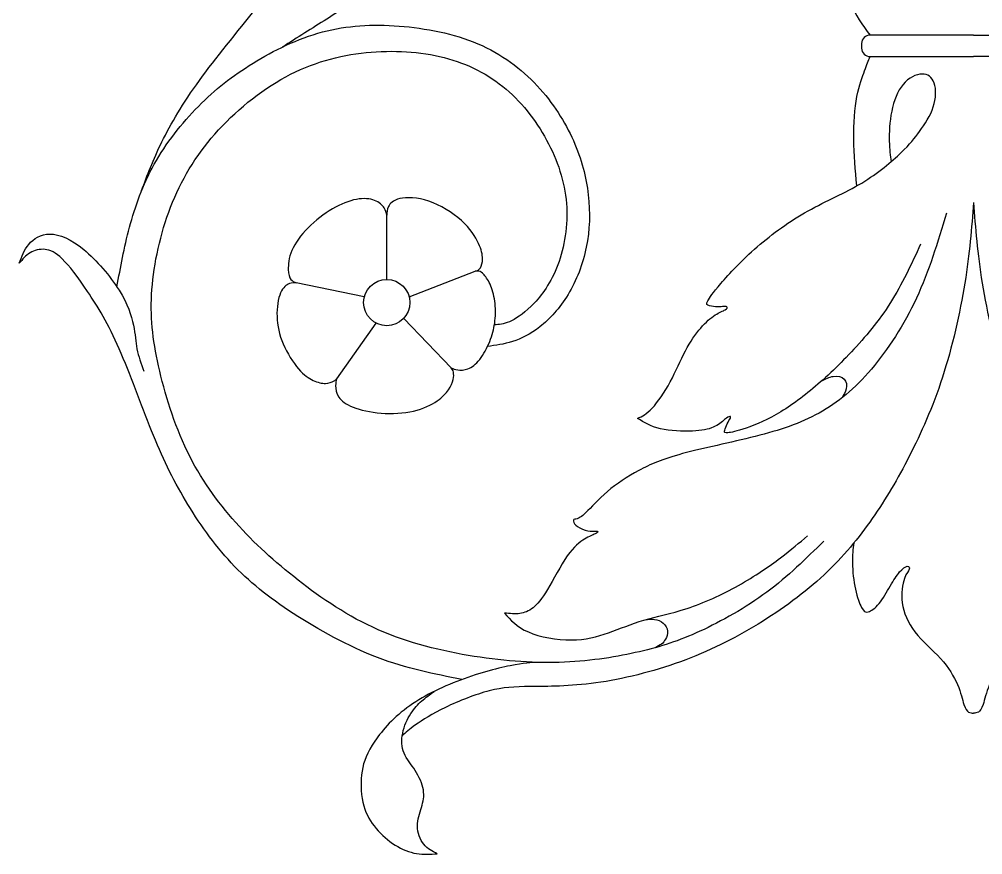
# Model space of a CAD drawing. Extents: x -83 to 107, y -14 to 175.
# Drawn here: x -83.46 to -55.82, y 125.69 to 149.64 of the extents above; entities that cross this region are included whole.
import ezdxf

# ---------------------------------------------------------------- set-up
doc = ezdxf.new("R2010")
doc.units = 0
doc.header["$MEASUREMENT"] = 0
doc.layers.add('LAYER_1', color=7, linetype='CONTINUOUS')

msp = doc.modelspace()

# ---------------------------------------------------------------- linework, layer by layer
at = {"layer": 'LAYER_1'}
msp.add_ellipse((-72.9207, 141.515), major_axis=(0.6637, 0), ratio=0.9998493, dxfattribs=at)
for points, knots in [([(-79.9522, 144.7248), (-79.7896, 145.1634), (-79.6268, 145.6021), (-79.3704, 146.1204), (-79.3704, 146.1204), (-79.1141, 146.6388), (-78.7639, 147.2368), (-78.2948, 147.8835), (-78.2948, 147.8835), (-77.8256, 148.5301), (-77.2373, 149.2254), (-76.6173, 150.0228), (-76.6173, 150.0228), (-75.9974, 150.8202), (-75.3458, 151.7197), (-74.7745, 152.658), (-74.7745, 152.658), (-74.2032, 153.5964), (-73.7121, 154.5738), (-73.3329, 155.5073), (-73.3329, 155.5073), (-72.9537, 156.4408), (-72.6863, 157.3306), (-72.5209, 158.3225), (-72.5209, 158.3225), (-72.3556, 159.3143), (-72.2924, 160.4084), (-72.4212, 161.332), (-72.4212, 161.332), (-72.5501, 162.2559), (-72.871, 163.0096), (-73.3329, 163.5396), (-73.3329, 163.5396), (-73.7948, 164.0695), (-74.3978, 164.3758), (-74.9083, 164.5192), (-74.9083, 164.5192), (-75.4188, 164.6627), (-75.837, 164.6433), (-76.2088, 164.5485), (-76.2088, 164.5485), (-76.5808, 164.4536), (-76.9065, 164.2834), (-77.1593, 164.089), (-77.1593, 164.089), (-77.4122, 163.8945), (-77.5921, 163.6757), (-77.7721, 163.4569), (-77.7721, 163.4569), (-77.6311, 163.8313), (-77.4901, 164.2057), (-77.2664, 164.5242), (-77.2664, 164.5242), (-77.0427, 164.8426), (-76.7364, 165.1052), (-76.3936, 165.2948), (-76.3936, 165.2948), (-76.0509, 165.4844), (-75.6716, 165.6011), (-75.2316, 165.623), (-75.2316, 165.623), (-74.7915, 165.6449), (-74.2908, 165.5719), (-73.9018, 165.4674), (-73.9018, 165.4674), (-73.5128, 165.3629), (-73.2357, 165.2267), (-73.0753, 165.1393), (-73.0753, 165.1393), (-72.9148, 165.0517), (-72.871, 165.0128), (-72.8321, 165.0176), (-72.8321, 165.0176), (-72.7932, 165.0225), (-72.7591, 165.0712), (-72.7834, 165.1708), (-72.7834, 165.1708), (-72.8079, 165.2705), (-72.8905, 165.4212), (-72.9123, 165.6473), (-72.9123, 165.6473), (-72.9343, 165.8733), (-72.8953, 166.1748), (-72.8249, 166.3328), (-72.8249, 166.3328), (-72.7543, 166.4909), (-72.6522, 166.5055), (-72.3726, 166.3791), (-72.3726, 166.3791), (-72.0931, 166.2527), (-71.636, 165.9852), (-71.286, 165.5987), (-71.286, 165.5987), (-70.9359, 165.2122), (-70.6928, 164.7065), (-70.5372, 164.2688), (-70.5372, 164.2688), (-70.3816, 163.8313), (-70.3135, 163.4617), (-70.2844, 163.1286), (-70.2844, 163.1286), (-70.2551, 162.7956), (-70.2649, 162.4991), (-70.2478, 162.3118), (-70.2478, 162.3118), (-70.2308, 162.1246), (-70.187, 162.0469), (-70.1166, 162.0299), (-70.1166, 162.0299), (-70.0461, 162.0127), (-69.9488, 162.0567), (-69.8638, 162.149), (-69.8638, 162.149), (-69.7787, 162.2413), (-69.7057, 162.3824), (-69.5988, 162.5112), (-69.5988, 162.5112), (-69.4918, 162.64), (-69.3508, 162.7568), (-69.2366, 162.7933), (-69.2366, 162.7933), (-69.1223, 162.8297), (-69.0346, 162.7859), (-68.9423, 162.5841), (-68.9423, 162.5841), (-68.85, 162.3824), (-68.7527, 162.0226), (-68.7138, 161.6433), (-68.7138, 161.6433), (-68.6749, 161.2641), (-68.6944, 160.8654), (-68.7698, 160.4837), (-68.7698, 160.4837), (-68.8451, 160.102), (-68.9764, 159.7373), (-69.115, 159.4334), (-69.115, 159.4334), (-69.2535, 159.1296), (-69.3994, 158.8865), (-69.499, 158.7212), (-69.499, 158.7212), (-69.5987, 158.5559), (-69.6522, 158.4684), (-69.6377, 158.3979), (-69.6377, 158.3979), (-69.6231, 158.3274), (-69.5403, 158.2738), (-69.4675, 158.2885), (-69.4675, 158.2885), (-69.3945, 158.303), (-69.3314, 158.3857), (-69.1806, 158.4708), (-69.1806, 158.4708), (-69.0299, 158.5558), (-68.7917, 158.6433), (-68.602, 158.6823), (-68.602, 158.6823), (-68.4124, 158.7212), (-68.2715, 158.7114), (-68.213, 158.6119), (-68.213, 158.6119), (-68.1547, 158.5121), (-68.179, 158.3224), (-68.2616, 158.0089), (-68.2616, 158.0089), (-68.3443, 157.6952), (-68.4853, 157.2577), (-68.6628, 156.8517), (-68.6628, 156.8517), (-68.8403, 156.4458), (-69.0542, 156.0713), (-69.3873, 155.6775), (-69.3873, 155.6775), (-69.7203, 155.2836), (-70.1725, 154.8703), (-70.6003, 154.5397), (-70.6003, 154.5397), (-71.0282, 154.2091), (-71.4318, 153.9611), (-71.7429, 153.7812), (-71.7429, 153.7812), (-72.0541, 153.6014), (-72.273, 153.4895), (-72.3678, 153.3874), (-72.3678, 153.3874), (-72.4626, 153.2853), (-72.4334, 153.1929), (-72.3629, 153.1686), (-72.3629, 153.1686), (-72.2924, 153.1443), (-72.1806, 153.188), (-72.042, 153.2269), (-72.042, 153.2269), (-71.9034, 153.2658), (-71.7381, 153.2998), (-71.5193, 153.2853), (-71.5193, 153.2853), (-71.3006, 153.2707), (-71.0282, 153.2074), (-70.9212, 153.1345), (-70.9212, 153.1345), (-70.8143, 153.0616), (-70.8727, 152.9789), (-71.0672, 152.748), (-71.0672, 152.748), (-71.2616, 152.517), (-71.5923, 152.1378), (-72.0104, 151.7221), (-72.0104, 151.7221), (-72.4286, 151.3064), (-72.9343, 150.8542), (-73.3839, 150.5041), (-73.3839, 150.5041), (-73.8337, 150.1541), (-74.2275, 149.9061), (-74.6406, 149.6455), (-74.6406, 149.6455), (-75.0536, 149.3849), (-75.4859, 149.1116), (-75.9181, 148.8383)], [0, 0, 0, 0, 0.0178571, 0.0178571, 0.0178571, 0.0178571, 0.0357143, 0.0357143, 0.0357143, 0.0357143, 0.0535714, 0.0535714, 0.0535714, 0.0535714, 0.0714286, 0.0714286, 0.0714286, 0.0714286, 0.0892857, 0.0892857, 0.0892857, 0.0892857, 0.1071429, 0.1071429, 0.1071429, 0.1071429, 0.125, 0.125, 0.125, 0.125, 0.1428571, 0.1428571, 0.1428571, 0.1428571, 0.1607143, 0.1607143, 0.1607143, 0.1607143, 0.1785714, 0.1785714, 0.1785714, 0.1785714, 0.1964286, 0.1964286, 0.1964286, 0.1964286, 0.2142857, 0.2142857, 0.2142857, 0.2142857, 0.2321429, 0.2321429, 0.2321429, 0.2321429, 0.25, 0.25, 0.25, 0.25, 0.2678571, 0.2678571, 0.2678571, 0.2678571, 0.2857143, 0.2857143, 0.2857143, 0.2857143, 0.3035714, 0.3035714, 0.3035714, 0.3035714, 0.3214286, 0.3214286, 0.3214286, 0.3214286, 0.3392857, 0.3392857, 0.3392857, 0.3392857, 0.3571429, 0.3571429, 0.3571429, 0.3571429, 0.375, 0.375, 0.375, 0.375, 0.3928571, 0.3928571, 0.3928571, 0.3928571, 0.4107143, 0.4107143, 0.4107143, 0.4107143, 0.4285714, 0.4285714, 0.4285714, 0.4285714, 0.4464286, 0.4464286, 0.4464286, 0.4464286, 0.4642857, 0.4642857, 0.4642857, 0.4642857, 0.4821429, 0.4821429, 0.4821429, 0.4821429, 0.5, 0.5, 0.5, 0.5, 0.5178571, 0.5178571, 0.5178571, 0.5178571, 0.5357143, 0.5357143, 0.5357143, 0.5357143, 0.5535714, 0.5535714, 0.5535714, 0.5535714, 0.5714286, 0.5714286, 0.5714286, 0.5714286, 0.5892857, 0.5892857, 0.5892857, 0.5892857, 0.6071429, 0.6071429, 0.6071429, 0.6071429, 0.625, 0.625, 0.625, 0.625, 0.6428571, 0.6428571, 0.6428571, 0.6428571, 0.6607143, 0.6607143, 0.6607143, 0.6607143, 0.6785714, 0.6785714, 0.6785714, 0.6785714, 0.6964286, 0.6964286, 0.6964286, 0.6964286, 0.7142857, 0.7142857, 0.7142857, 0.7142857, 0.7321429, 0.7321429, 0.7321429, 0.7321429, 0.75, 0.75, 0.75, 0.75, 0.7678571, 0.7678571, 0.7678571, 0.7678571, 0.7857143, 0.7857143, 0.7857143, 0.7857143, 0.8035714, 0.8035714, 0.8035714, 0.8035714, 0.8214286, 0.8214286, 0.8214286, 0.8214286, 0.8392857, 0.8392857, 0.8392857, 0.8392857, 0.8571429, 0.8571429, 0.8571429, 0.8571429, 0.875, 0.875, 0.875, 0.875, 0.8928571, 0.8928571, 0.8928571, 0.8928571, 0.9107143, 0.9107143, 0.9107143, 0.9107143, 0.9285714, 0.9285714, 0.9285714, 0.9285714, 0.9464286, 0.9464286, 0.9464286, 0.9464286, 0.9642857, 0.9642857, 0.9642857, 0.9642857, 1, 1, 1, 1]), ([(-59.2236, 153.5999), (-59.4023, 153.2438), (-59.5811, 152.8876), (-59.6984, 152.4969), (-59.6984, 152.4969), (-59.8157, 152.106), (-59.8716, 151.6806), (-59.8595, 151.2674), (-59.8595, 151.2674), (-59.8473, 150.854), (-59.7671, 150.4529), (-59.6219, 150.1077), (-59.6219, 150.1077), (-59.4766, 149.7625), (-59.2662, 149.4731), (-59.056, 149.1838)], [0, 0, 0, 0, 0.2, 0.2, 0.2, 0.2, 0.4, 0.4, 0.4, 0.4, 0.6, 0.6, 0.6, 0.6, 1, 1, 1, 1]), ([(-80.6572, 141.9634), (-80.5561, 142.525), (-80.455, 143.0868), (-80.2974, 143.6765), (-80.2974, 143.6765), (-80.1399, 144.266), (-79.926, 144.8835), (-79.5904, 145.4816), (-79.5904, 145.4816), (-79.255, 146.0796), (-78.7979, 146.6583), (-78.3214, 147.142), (-78.3214, 147.142), (-77.845, 147.6258), (-77.349, 148.0148), (-76.7558, 148.3795), (-76.7558, 148.3795), (-76.1627, 148.744), (-75.4721, 149.0844), (-74.7648, 149.274), (-74.7648, 149.274), (-74.0573, 149.4637), (-73.3329, 149.5026), (-72.5671, 149.4443), (-72.5671, 149.4443), (-71.8013, 149.3858), (-70.9942, 149.2303), (-70.3086, 148.9386), (-70.3086, 148.9386), (-69.6231, 148.6469), (-69.059, 148.219), (-68.6044, 147.7303), (-68.6044, 147.7303), (-68.1498, 147.2417), (-67.8045, 146.6922), (-67.5664, 146.1598), (-67.5664, 146.1598), (-67.3281, 145.6274), (-67.1968, 145.112), (-67.1384, 144.604), (-67.1384, 144.604), (-67.0801, 144.0959), (-67.0948, 143.5951), (-67.1944, 143.1065), (-67.1944, 143.1065), (-67.294, 142.6178), (-67.4788, 142.1413), (-67.7171, 141.7474), (-67.7171, 141.7474), (-67.9553, 141.3536), (-68.2471, 141.0425), (-68.5242, 140.8237), (-68.5242, 140.8237), (-68.8013, 140.6049), (-69.0639, 140.4784), (-69.3121, 140.3996), (-69.3121, 140.3996), (-69.5604, 140.3206), (-69.7944, 140.2891), (-70.0283, 140.2577)], [0, 0, 0, 0, 0.0625, 0.0625, 0.0625, 0.0625, 0.125, 0.125, 0.125, 0.125, 0.1875, 0.1875, 0.1875, 0.1875, 0.25, 0.25, 0.25, 0.25, 0.3125, 0.3125, 0.3125, 0.3125, 0.375, 0.375, 0.375, 0.375, 0.4375, 0.4375, 0.4375, 0.4375, 0.5, 0.5, 0.5, 0.5, 0.5625, 0.5625, 0.5625, 0.5625, 0.625, 0.625, 0.625, 0.625, 0.6875, 0.6875, 0.6875, 0.6875, 0.75, 0.75, 0.75, 0.75, 0.8125, 0.8125, 0.8125, 0.8125, 0.875, 0.875, 0.875, 0.875, 1, 1, 1, 1]), ([(-56.0873, 149.1838), (-56.0873, 149.1838), (-59.056, 149.1838), (-59.056, 149.1838), (-59.056, 149.1838), (-59.1882, 149.1838), (-59.2963, 149.0757), (-59.2963, 148.9434), (-59.2963, 148.9434), (-59.2963, 148.9434), (-59.2963, 148.8116), (-59.2963, 148.8116), (-59.2963, 148.8116), (-59.2963, 148.6793), (-59.1882, 148.5712), (-59.056, 148.5712), (-59.056, 148.5712), (-59.056, 148.5712), (-56.0873, 148.5712), (-56.0873, 148.5712)], [0, 0, 0, 0, 0.1666667, 0.1666667, 0.1666667, 0.1666667, 0.3333333, 0.3333333, 0.3333333, 0.3333333, 0.5, 0.5, 0.5, 0.5, 0.6666667, 0.6666667, 0.6666667, 0.6666667, 1, 1, 1, 1]), ([(-56.0873, 149.1838), (-56.0873, 149.1838), (-53.1187, 149.1838), (-53.1187, 149.1838), (-53.1187, 149.1838), (-52.9864, 149.1838), (-52.8782, 149.0757), (-52.8782, 148.9434), (-52.8782, 148.9434), (-52.8782, 148.9434), (-52.8782, 148.8116), (-52.8782, 148.8116), (-52.8782, 148.8116), (-52.8782, 148.6793), (-52.9864, 148.5712), (-53.1187, 148.5712), (-53.1187, 148.5712), (-53.1187, 148.5712), (-56.0873, 148.5712), (-56.0873, 148.5712)], [0, 0, 0, 0, 0.1666667, 0.1666667, 0.1666667, 0.1666667, 0.3333333, 0.3333333, 0.3333333, 0.3333333, 0.5, 0.5, 0.5, 0.5, 0.6666667, 0.6666667, 0.6666667, 0.6666667, 1, 1, 1, 1]), ([(-60.3838, 134.6778), (-60.8943, 134.1721), (-61.4049, 133.6664), (-62.0127, 133.2166), (-62.0127, 133.2166), (-62.6204, 132.7669), (-63.3254, 132.373), (-63.9332, 132.0935), (-63.9332, 132.0935), (-64.5409, 131.814), (-65.0516, 131.6486), (-65.6713, 131.5051), (-65.6713, 131.5051), (-66.2914, 131.3617), (-67.0207, 131.2402), (-67.8204, 131.2062), (-67.8204, 131.2062), (-68.6203, 131.1721), (-69.4907, 131.2257), (-70.4096, 131.3715), (-70.4096, 131.3715), (-71.3285, 131.5173), (-72.2961, 131.7556), (-73.1615, 132.1349), (-73.1615, 132.1349), (-74.027, 132.5141), (-74.7904, 133.0343), (-75.4638, 133.5594), (-75.4638, 133.5594), (-76.1372, 134.0845), (-76.7207, 134.6146), (-77.253, 135.2126), (-77.253, 135.2126), (-77.7854, 135.8106), (-78.2668, 136.4767), (-78.6436, 137.2546), (-78.6436, 137.2546), (-79.0204, 138.0326), (-79.2927, 138.9224), (-79.4653, 139.6979), (-79.4653, 139.6979), (-79.6379, 140.4734), (-79.7109, 141.1346), (-79.655, 141.8883), (-79.655, 141.8883), (-79.599, 142.6419), (-79.4143, 143.488), (-79.1177, 144.2537), (-79.1177, 144.2537), (-78.8211, 145.0195), (-78.4127, 145.705), (-77.8486, 146.3469), (-77.8486, 146.3469), (-77.2846, 146.9888), (-76.565, 147.5867), (-75.8163, 147.9903), (-75.8163, 147.9903), (-75.0675, 148.3938), (-74.2895, 148.603), (-73.5117, 148.6832), (-73.5117, 148.6832), (-72.7337, 148.7634), (-71.9558, 148.7147), (-71.2726, 148.5397), (-71.2726, 148.5397), (-70.5895, 148.3647), (-70.0011, 148.0633), (-69.498, 147.6354), (-69.498, 147.6354), (-68.9947, 147.2074), (-68.5766, 146.6531), (-68.2751, 146.0673), (-68.2751, 146.0673), (-67.9736, 145.4815), (-67.7888, 144.8639), (-67.7573, 144.2416), (-67.7573, 144.2416), (-67.7257, 143.6192), (-67.8472, 142.992), (-68.049, 142.5009), (-68.049, 142.5009), (-68.2508, 142.0099), (-68.5328, 141.6549), (-68.7784, 141.4118), (-68.7784, 141.4118), (-69.0239, 141.1687), (-69.2329, 141.0374), (-69.4023, 140.9665), (-69.4023, 140.9665), (-69.5718, 140.8956), (-69.7016, 140.8849), (-69.8314, 140.8743)], [0, 0, 0, 0, 0.0416667, 0.0416667, 0.0416667, 0.0416667, 0.0833333, 0.0833333, 0.0833333, 0.0833333, 0.125, 0.125, 0.125, 0.125, 0.1666667, 0.1666667, 0.1666667, 0.1666667, 0.2083333, 0.2083333, 0.2083333, 0.2083333, 0.25, 0.25, 0.25, 0.25, 0.2916667, 0.2916667, 0.2916667, 0.2916667, 0.3333333, 0.3333333, 0.3333333, 0.3333333, 0.375, 0.375, 0.375, 0.375, 0.4166667, 0.4166667, 0.4166667, 0.4166667, 0.4583333, 0.4583333, 0.4583333, 0.4583333, 0.5, 0.5, 0.5, 0.5, 0.5416667, 0.5416667, 0.5416667, 0.5416667, 0.5833333, 0.5833333, 0.5833333, 0.5833333, 0.625, 0.625, 0.625, 0.625, 0.6666667, 0.6666667, 0.6666667, 0.6666667, 0.7083333, 0.7083333, 0.7083333, 0.7083333, 0.75, 0.75, 0.75, 0.75, 0.7916667, 0.7916667, 0.7916667, 0.7916667, 0.8333333, 0.8333333, 0.8333333, 0.8333333, 0.875, 0.875, 0.875, 0.875, 0.9166667, 0.9166667, 0.9166667, 0.9166667, 1, 1, 1, 1]), ([(-59.4331, 144.8631), (-59.4753, 145.3115), (-59.5175, 145.7598), (-59.5217, 146.2041), (-59.5217, 146.2041), (-59.5258, 146.6483), (-59.4916, 147.0883), (-59.4297, 147.4238), (-59.4297, 147.4238), (-59.3677, 147.7593), (-59.2777, 147.9902), (-59.2108, 148.1641), (-59.2108, 148.1641), (-59.1439, 148.3378), (-59.0999, 148.4546), (-59.056, 148.5712)], [0, 0, 0, 0, 0.2, 0.2, 0.2, 0.2, 0.4, 0.4, 0.4, 0.4, 0.6, 0.6, 0.6, 0.6, 1, 1, 1, 1]), ([(-57.6051, 143.1889), (-57.8725, 142.6127), (-58.1399, 142.0365), (-58.4706, 141.5138), (-58.4706, 141.5138), (-58.8012, 140.9911), (-59.1951, 140.5219), (-59.5902, 140.1014), (-59.5902, 140.1014), (-59.9851, 139.6808), (-60.3815, 139.3088), (-60.7668, 138.994), (-60.7668, 138.994), (-61.152, 138.6792), (-61.5265, 138.4215), (-61.8814, 138.2331), (-61.8814, 138.2331), (-62.2363, 138.0446), (-62.5719, 137.9255), (-62.7955, 137.8587), (-62.7955, 137.8587), (-63.0191, 137.7919), (-63.131, 137.7772), (-63.1857, 137.7821), (-63.1857, 137.7821), (-63.2404, 137.7869), (-63.238, 137.8113), (-63.2246, 137.8587), (-63.2246, 137.8587), (-63.2112, 137.9061), (-63.1869, 137.9766), (-63.1541, 138.0423), (-63.1541, 138.0423), (-63.1213, 138.1079), (-63.0799, 138.1686), (-63.0629, 138.2063), (-63.0629, 138.2063), (-63.0459, 138.244), (-63.0532, 138.2586), (-63.0799, 138.2525), (-63.0799, 138.2525), (-63.1067, 138.2464), (-63.1529, 138.2197), (-63.2282, 138.1601), (-63.2282, 138.1601), (-63.3036, 138.1006), (-63.4081, 138.0081), (-63.5516, 137.9437), (-63.5516, 137.9437), (-63.695, 137.8794), (-63.8773, 137.8428), (-64.152, 137.8319), (-64.152, 137.8319), (-64.4267, 137.8209), (-64.7938, 137.8356), (-65.071, 137.9), (-65.071, 137.9), (-65.3481, 137.9644), (-65.5354, 138.0787), (-65.7225, 138.193), (-65.7225, 138.193), (-65.5937, 138.2561), (-65.4648, 138.3194), (-65.3032, 138.4908), (-65.3032, 138.4908), (-65.1416, 138.6621), (-64.947, 138.9417), (-64.7853, 139.242), (-64.7853, 139.242), (-64.6237, 139.5422), (-64.4948, 139.8631), (-64.3538, 140.1318), (-64.3538, 140.1318), (-64.2128, 140.4003), (-64.0596, 140.6167), (-63.9126, 140.7869), (-63.9126, 140.7869), (-63.7654, 140.9571), (-63.6245, 141.081), (-63.5006, 141.1601), (-63.5006, 141.1601), (-63.3765, 141.2391), (-63.2695, 141.2732), (-63.2112, 141.3071), (-63.2112, 141.3071), (-63.1529, 141.3412), (-63.1431, 141.3752), (-63.1626, 141.3911), (-63.1626, 141.3911), (-63.1821, 141.4069), (-63.2307, 141.4044), (-63.2865, 141.3995), (-63.2865, 141.3995), (-63.3425, 141.3947), (-63.4057, 141.3874), (-63.4848, 141.3935), (-63.4848, 141.3935), (-63.5637, 141.3995), (-63.6585, 141.419), (-63.706, 141.4396), (-63.706, 141.4396), (-63.7534, 141.4603), (-63.7534, 141.4822), (-63.7072, 141.5648), (-63.7072, 141.5648), (-63.661, 141.6475), (-63.5686, 141.791), (-63.3352, 142.0633), (-63.3352, 142.0633), (-63.1018, 142.3355), (-62.7275, 142.7366), (-62.291, 143.1159), (-62.291, 143.1159), (-61.8547, 143.4952), (-61.3563, 143.8525), (-60.8336, 144.1442), (-60.8336, 144.1442), (-60.3109, 144.4359), (-59.764, 144.6621), (-59.2936, 144.9441), (-59.2936, 144.9441), (-58.8232, 145.2261), (-58.4293, 145.564), (-58.1679, 145.8132), (-58.1679, 145.8132), (-57.9066, 146.0623), (-57.7777, 146.2228), (-57.6319, 146.4258), (-57.6319, 146.4258), (-57.486, 146.6288), (-57.3231, 146.8744), (-57.2405, 147.126), (-57.2405, 147.126), (-57.1579, 147.3776), (-57.1553, 147.6353), (-57.2149, 147.8091), (-57.2149, 147.8091), (-57.2745, 147.9829), (-57.3961, 148.0728), (-57.5637, 148.0681), (-57.5637, 148.0681), (-57.7315, 148.0632), (-57.9455, 147.9634), (-58.106, 147.7726), (-58.106, 147.7726), (-58.2664, 147.5818), (-58.3734, 147.2998), (-58.4341, 147.0007), (-58.4341, 147.0007), (-58.4949, 146.7017), (-58.5095, 146.3857), (-58.504, 146.1428), (-58.504, 146.1428), (-58.4984, 145.8999), (-58.4727, 145.7302), (-58.4471, 145.5605)], [0, 0, 0, 0, 0.025, 0.025, 0.025, 0.025, 0.05, 0.05, 0.05, 0.05, 0.075, 0.075, 0.075, 0.075, 0.1, 0.1, 0.1, 0.1, 0.125, 0.125, 0.125, 0.125, 0.15, 0.15, 0.15, 0.15, 0.175, 0.175, 0.175, 0.175, 0.2, 0.2, 0.2, 0.2, 0.225, 0.225, 0.225, 0.225, 0.25, 0.25, 0.25, 0.25, 0.275, 0.275, 0.275, 0.275, 0.3, 0.3, 0.3, 0.3, 0.325, 0.325, 0.325, 0.325, 0.35, 0.35, 0.35, 0.35, 0.375, 0.375, 0.375, 0.375, 0.4, 0.4, 0.4, 0.4, 0.425, 0.425, 0.425, 0.425, 0.45, 0.45, 0.45, 0.45, 0.475, 0.475, 0.475, 0.475, 0.5, 0.5, 0.5, 0.5, 0.525, 0.525, 0.525, 0.525, 0.55, 0.55, 0.55, 0.55, 0.575, 0.575, 0.575, 0.575, 0.6, 0.6, 0.6, 0.6, 0.625, 0.625, 0.625, 0.625, 0.65, 0.65, 0.65, 0.65, 0.675, 0.675, 0.675, 0.675, 0.7, 0.7, 0.7, 0.7, 0.725, 0.725, 0.725, 0.725, 0.75, 0.75, 0.75, 0.75, 0.775, 0.775, 0.775, 0.775, 0.8, 0.8, 0.8, 0.8, 0.825, 0.825, 0.825, 0.825, 0.85, 0.85, 0.85, 0.85, 0.875, 0.875, 0.875, 0.875, 0.9, 0.9, 0.9, 0.9, 0.925, 0.925, 0.925, 0.925, 0.95, 0.95, 0.95, 0.95, 1, 1, 1, 1]), ([(-70.2748, 142.4136), (-70.2339, 142.4042), (-70.1852, 142.3798), (-70.1247, 142.3121), (-70.1247, 142.3121), (-70.0642, 142.2443), (-69.9919, 142.1331), (-69.9335, 141.99), (-69.9335, 141.99), (-69.8752, 141.8469), (-69.8309, 141.6718), (-69.8117, 141.4873), (-69.8117, 141.4873), (-69.7926, 141.3028), (-69.7987, 141.109), (-69.8233, 140.9287), (-69.8233, 140.9287), (-69.8478, 140.7486), (-69.8911, 140.582), (-69.9649, 140.4009), (-69.9649, 140.4009), (-70.0387, 140.2198), (-70.1433, 140.0241), (-70.2533, 139.8846), (-70.2533, 139.8846), (-70.3633, 139.7452), (-70.4788, 139.6619), (-70.589, 139.6194), (-70.589, 139.6194), (-70.6993, 139.5768), (-70.8045, 139.5749), (-70.8836, 139.5853), (-70.8836, 139.5853), (-70.9625, 139.5956), (-71.0154, 139.6181), (-71.0682, 139.6406), (-71.0682, 139.6406), (-71.044, 139.6066), (-71.0196, 139.5725), (-71.0074, 139.5196), (-71.0074, 139.5196), (-70.9954, 139.4668), (-70.9954, 139.395), (-71.016, 139.3087), (-71.016, 139.3087), (-71.0366, 139.2225), (-71.078, 139.1216), (-71.1473, 139.0176), (-71.1473, 139.0176), (-71.2166, 138.9137), (-71.3139, 138.8067), (-71.4761, 138.6962), (-71.4761, 138.6962), (-71.6384, 138.5855), (-71.8657, 138.4711), (-72.1476, 138.4055), (-72.1476, 138.4055), (-72.4297, 138.34), (-72.7664, 138.3229), (-73.0782, 138.3473), (-73.0782, 138.3473), (-73.3899, 138.3715), (-73.6768, 138.4372), (-73.8847, 138.5187), (-73.8847, 138.5187), (-74.0926, 138.6001), (-74.2214, 138.6974), (-74.2944, 138.8079), (-74.2944, 138.8079), (-74.3672, 138.9186), (-74.3843, 139.0425), (-74.3855, 139.1313), (-74.3855, 139.1313), (-74.3867, 139.22), (-74.372, 139.2735), (-74.3575, 139.327), (-74.3575, 139.327), (-74.3745, 139.3076), (-74.3916, 139.2881), (-74.442, 139.262), (-74.442, 139.262), (-74.4924, 139.2359), (-74.5764, 139.203), (-74.6772, 139.2), (-74.6772, 139.2), (-74.7781, 139.197), (-74.8961, 139.2237), (-75.0255, 139.2832), (-75.0255, 139.2832), (-75.1549, 139.3428), (-75.296, 139.4351), (-75.451, 139.615), (-75.451, 139.615), (-75.6059, 139.795), (-75.7749, 140.0624), (-75.8879, 140.3286), (-75.8879, 140.3286), (-76.001, 140.5948), (-76.0581, 140.8598), (-76.0667, 141.1193), (-76.0667, 141.1193), (-76.0751, 141.3788), (-76.035, 141.6329), (-75.9645, 141.7945), (-75.9645, 141.7945), (-75.894, 141.9562), (-75.7931, 142.0255), (-75.7135, 142.0583), (-75.7135, 142.0583), (-75.6339, 142.0911), (-75.5754, 142.0875), (-75.5171, 142.0839), (-75.5171, 142.0839), (-75.5729, 142.1057), (-75.6289, 142.1277), (-75.6703, 142.1817), (-75.6703, 142.1817), (-75.7117, 142.2357), (-75.7384, 142.322), (-75.7433, 142.4618), (-75.7433, 142.4618), (-75.7481, 142.6016), (-75.7311, 142.795), (-75.6405, 143.007), (-75.6405, 143.007), (-75.5501, 143.2192), (-75.3859, 143.4502), (-75.1781, 143.661), (-75.1781, 143.661), (-74.9702, 143.8719), (-74.7185, 144.0628), (-74.4755, 144.2038), (-74.4755, 144.2038), (-74.2323, 144.3447), (-73.9977, 144.4359), (-73.7899, 144.4742), (-73.7899, 144.4742), (-73.582, 144.5125), (-73.4009, 144.4979), (-73.2666, 144.4475), (-73.2666, 144.4475), (-73.1322, 144.397), (-73.0447, 144.3107), (-72.9949, 144.2341), (-72.9949, 144.2341), (-72.945, 144.1576), (-72.9329, 144.0907), (-72.9207, 144.0239), (-72.9207, 144.0239), (-72.9182, 144.1016), (-72.9159, 144.1794), (-72.8709, 144.267), (-72.8709, 144.267), (-72.826, 144.3544), (-72.7384, 144.4517), (-72.5427, 144.4967), (-72.5427, 144.4967), (-72.347, 144.5417), (-72.0431, 144.5344), (-71.7137, 144.4226), (-71.7137, 144.4226), (-71.3843, 144.3107), (-71.0293, 144.0944), (-70.7765, 143.867), (-70.7765, 143.867), (-70.5237, 143.6397), (-70.3729, 143.4015), (-70.2854, 143.2142), (-70.2854, 143.2142), (-70.1979, 143.0271), (-70.1736, 142.8909), (-70.1724, 142.7767), (-70.1724, 142.7767), (-70.1712, 142.6625), (-70.1931, 142.57), (-70.2319, 142.5129), (-70.2319, 142.5129), (-70.2708, 142.4558), (-70.3267, 142.4339), (-70.3826, 142.412), (-70.3826, 142.412), (-70.3492, 142.4175), (-70.3157, 142.423), (-70.2748, 142.4136)], [0, 0, 0, 0, 0.0212766, 0.0212766, 0.0212766, 0.0212766, 0.0425532, 0.0425532, 0.0425532, 0.0425532, 0.0638298, 0.0638298, 0.0638298, 0.0638298, 0.0851064, 0.0851064, 0.0851064, 0.0851064, 0.106383, 0.106383, 0.106383, 0.106383, 0.1276596, 0.1276596, 0.1276596, 0.1276596, 0.1489362, 0.1489362, 0.1489362, 0.1489362, 0.1702128, 0.1702128, 0.1702128, 0.1702128, 0.1914894, 0.1914894, 0.1914894, 0.1914894, 0.212766, 0.212766, 0.212766, 0.212766, 0.2340426, 0.2340426, 0.2340426, 0.2340426, 0.2553191, 0.2553191, 0.2553191, 0.2553191, 0.2765957, 0.2765957, 0.2765957, 0.2765957, 0.2978723, 0.2978723, 0.2978723, 0.2978723, 0.3191489, 0.3191489, 0.3191489, 0.3191489, 0.3404255, 0.3404255, 0.3404255, 0.3404255, 0.3617021, 0.3617021, 0.3617021, 0.3617021, 0.3829787, 0.3829787, 0.3829787, 0.3829787, 0.4042553, 0.4042553, 0.4042553, 0.4042553, 0.4255319, 0.4255319, 0.4255319, 0.4255319, 0.4468085, 0.4468085, 0.4468085, 0.4468085, 0.4680851, 0.4680851, 0.4680851, 0.4680851, 0.4893617, 0.4893617, 0.4893617, 0.4893617, 0.5106383, 0.5106383, 0.5106383, 0.5106383, 0.5319149, 0.5319149, 0.5319149, 0.5319149, 0.5531915, 0.5531915, 0.5531915, 0.5531915, 0.5744681, 0.5744681, 0.5744681, 0.5744681, 0.5957447, 0.5957447, 0.5957447, 0.5957447, 0.6170213, 0.6170213, 0.6170213, 0.6170213, 0.6382979, 0.6382979, 0.6382979, 0.6382979, 0.6595745, 0.6595745, 0.6595745, 0.6595745, 0.6808511, 0.6808511, 0.6808511, 0.6808511, 0.7021277, 0.7021277, 0.7021277, 0.7021277, 0.7234043, 0.7234043, 0.7234043, 0.7234043, 0.7446809, 0.7446809, 0.7446809, 0.7446809, 0.7659574, 0.7659574, 0.7659574, 0.7659574, 0.787234, 0.787234, 0.787234, 0.787234, 0.8085106, 0.8085106, 0.8085106, 0.8085106, 0.8297872, 0.8297872, 0.8297872, 0.8297872, 0.8510638, 0.8510638, 0.8510638, 0.8510638, 0.8723404, 0.8723404, 0.8723404, 0.8723404, 0.893617, 0.893617, 0.893617, 0.893617, 0.9148936, 0.9148936, 0.9148936, 0.9148936, 0.9361702, 0.9361702, 0.9361702, 0.9361702, 0.9574468, 0.9574468, 0.9574468, 0.9574468, 1, 1, 1, 1]), ([(-56.0873, 144.3889), (-56.1423, 143.6594), (-56.1973, 142.9301), (-56.3366, 142.0743), (-56.3366, 142.0743), (-56.476, 141.2187), (-56.6997, 140.2364), (-56.9793, 139.3735), (-56.9793, 139.3735), (-57.2588, 138.5104), (-57.5944, 137.7665), (-57.9298, 137.1101), (-57.9298, 137.1101), (-58.2654, 136.4537), (-58.6008, 135.8849), (-58.9898, 135.3282), (-58.9898, 135.3282), (-59.3788, 134.7714), (-59.8212, 134.2269), (-60.3706, 133.7139), (-60.3706, 133.7139), (-60.9202, 133.201), (-61.5765, 132.7196), (-62.2693, 132.2966), (-62.2693, 132.2966), (-62.9622, 131.8736), (-63.6916, 131.5089), (-64.4914, 131.2196), (-64.4914, 131.2196), (-65.2912, 130.9304), (-66.1615, 130.7164), (-66.9176, 130.6118), (-66.9176, 130.6118), (-67.6736, 130.5073), (-68.3154, 130.5123), (-68.7925, 130.5068), (-68.7925, 130.5068), (-69.2696, 130.5013), (-69.582, 130.4854), (-69.9777, 130.3839), (-69.9777, 130.3839), (-70.3733, 130.2825), (-70.8522, 130.0953), (-71.234, 129.9105), (-71.234, 129.9105), (-71.6156, 129.7257), (-71.9, 129.5434), (-72.0906, 129.4085), (-72.0906, 129.4085), (-72.2811, 129.2735), (-72.3778, 129.1858), (-72.4744, 129.0982)], [0, 0, 0, 0, 0.0714286, 0.0714286, 0.0714286, 0.0714286, 0.1428571, 0.1428571, 0.1428571, 0.1428571, 0.2142857, 0.2142857, 0.2142857, 0.2142857, 0.2857143, 0.2857143, 0.2857143, 0.2857143, 0.3571429, 0.3571429, 0.3571429, 0.3571429, 0.4285714, 0.4285714, 0.4285714, 0.4285714, 0.5, 0.5, 0.5, 0.5, 0.5714286, 0.5714286, 0.5714286, 0.5714286, 0.6428571, 0.6428571, 0.6428571, 0.6428571, 0.7142857, 0.7142857, 0.7142857, 0.7142857, 0.7857143, 0.7857143, 0.7857143, 0.7857143, 0.8571429, 0.8571429, 0.8571429, 0.8571429, 1, 1, 1, 1]), ([(-56.0873, 144.3889), (-56.0323, 143.6594), (-55.9772, 142.9301), (-55.8379, 142.0743), (-55.8379, 142.0743), (-55.6986, 141.2187), (-55.4748, 140.2364), (-55.1952, 139.3735), (-55.1952, 139.3735), (-54.9157, 138.5104), (-54.5802, 137.7665), (-54.2447, 137.1101), (-54.2447, 137.1101), (-53.9092, 136.4537), (-53.5738, 135.8849), (-53.1848, 135.3282), (-53.1848, 135.3282), (-52.7958, 134.7714), (-52.3534, 134.2269), (-51.804, 133.7139), (-51.804, 133.7139), (-51.2544, 133.201), (-50.5982, 132.7196), (-49.9053, 132.2966), (-49.9053, 132.2966), (-49.2124, 131.8736), (-48.483, 131.5089), (-47.6832, 131.2196), (-47.6832, 131.2196), (-46.8834, 130.9304), (-46.0131, 130.7164), (-45.2571, 130.6118), (-45.2571, 130.6118), (-44.501, 130.5073), (-43.8591, 130.5123), (-43.3821, 130.5068), (-43.3821, 130.5068), (-42.905, 130.5013), (-42.5925, 130.4854), (-42.197, 130.3839), (-42.197, 130.3839), (-41.8013, 130.2825), (-41.3223, 130.0953), (-40.9406, 129.9105), (-40.9406, 129.9105), (-40.5589, 129.7257), (-40.2746, 129.5434), (-40.084, 129.4085), (-40.084, 129.4085), (-39.8935, 129.2735), (-39.7968, 129.1858), (-39.7002, 129.0982)], [0, 0, 0, 0, 0.0714286, 0.0714286, 0.0714286, 0.0714286, 0.1428571, 0.1428571, 0.1428571, 0.1428571, 0.2142857, 0.2142857, 0.2142857, 0.2142857, 0.2857143, 0.2857143, 0.2857143, 0.2857143, 0.3571429, 0.3571429, 0.3571429, 0.3571429, 0.4285714, 0.4285714, 0.4285714, 0.4285714, 0.5, 0.5, 0.5, 0.5, 0.5714286, 0.5714286, 0.5714286, 0.5714286, 0.6428571, 0.6428571, 0.6428571, 0.6428571, 0.7142857, 0.7142857, 0.7142857, 0.7142857, 0.7857143, 0.7857143, 0.7857143, 0.7857143, 0.8571429, 0.8571429, 0.8571429, 0.8571429, 1, 1, 1, 1]), ([(-56.8612, 144.0787), (-57.114, 143.2472), (-57.3668, 142.4159), (-57.7242, 141.6452), (-57.7242, 141.6452), (-58.0816, 140.8746), (-58.5435, 140.1646), (-59.0175, 139.6079), (-59.0175, 139.6079), (-59.4916, 139.0512), (-59.9779, 138.6477), (-60.5176, 138.3486), (-60.5176, 138.3486), (-61.0573, 138.0497), (-61.6504, 137.8551), (-62.3505, 137.6776), (-62.3505, 137.6776), (-63.0507, 137.5002), (-63.8578, 137.3398), (-64.4353, 137.1842), (-64.4353, 137.1842), (-65.0126, 137.0286), (-65.3603, 136.8779), (-65.6885, 136.7016), (-65.6885, 136.7016), (-66.0167, 136.5254), (-66.3255, 136.3236), (-66.5881, 136.0999), (-66.5881, 136.0999), (-66.8506, 135.8763), (-67.0669, 135.6307), (-67.2067, 135.4946), (-67.2067, 135.4946), (-67.3465, 135.3585), (-67.4097, 135.3317), (-67.4608, 135.3184), (-67.4608, 135.3184), (-67.5118, 135.305), (-67.5507, 135.305), (-67.5617, 135.2759), (-67.5617, 135.2759), (-67.5727, 135.2466), (-67.5556, 135.1883), (-67.496, 135.1324), (-67.496, 135.1324), (-67.4365, 135.0765), (-67.3344, 135.0229), (-67.231, 134.9938), (-67.231, 134.9938), (-67.1277, 134.9646), (-67.0231, 134.9598), (-66.9564, 134.9585), (-66.9564, 134.9585), (-66.8894, 134.9573), (-66.8603, 134.9598), (-66.8578, 134.9488), (-66.8578, 134.9488), (-66.8555, 134.9379), (-66.8797, 134.9135), (-66.943, 134.8831), (-66.943, 134.8831), (-67.0062, 134.8528), (-67.1083, 134.8163), (-67.2443, 134.7337), (-67.2443, 134.7337), (-67.3806, 134.6511), (-67.5507, 134.5222), (-67.7404, 134.2523), (-67.7404, 134.2523), (-67.93, 133.9825), (-68.139, 133.5716), (-68.3068, 133.2921), (-68.3068, 133.2921), (-68.4745, 133.0125), (-68.601, 132.8641), (-68.7237, 132.7657), (-68.7237, 132.7657), (-68.8464, 132.6672), (-68.9656, 132.6186), (-69.1018, 132.6015), (-69.1018, 132.6015), (-69.2379, 132.5846), (-69.391, 132.5992), (-69.5442, 132.6138), (-69.5442, 132.6138), (-69.3667, 132.4144), (-69.1892, 132.2151), (-68.8574, 132.0717), (-68.8574, 132.0717), (-68.5256, 131.9283), (-68.0393, 131.8406), (-67.6297, 131.8419), (-67.6297, 131.8419), (-67.2201, 131.8431), (-66.8869, 131.9331), (-66.5588, 132.0485), (-66.5588, 132.0485), (-66.2306, 132.164), (-65.9073, 132.305), (-65.5426, 132.412), (-65.5426, 132.412), (-65.178, 132.5189), (-64.772, 132.5919), (-64.3028, 132.7474), (-64.3028, 132.7474), (-63.8336, 132.903), (-63.3011, 133.1413), (-62.8296, 133.405), (-62.8296, 133.405), (-62.3579, 133.6688), (-61.9471, 133.9582), (-61.6273, 134.1988), (-61.6273, 134.1988), (-61.3076, 134.4395), (-61.0791, 134.6316), (-60.8507, 134.8236)], [0, 0, 0, 0, 0.0333333, 0.0333333, 0.0333333, 0.0333333, 0.0666667, 0.0666667, 0.0666667, 0.0666667, 0.1, 0.1, 0.1, 0.1, 0.1333333, 0.1333333, 0.1333333, 0.1333333, 0.1666667, 0.1666667, 0.1666667, 0.1666667, 0.2, 0.2, 0.2, 0.2, 0.2333333, 0.2333333, 0.2333333, 0.2333333, 0.2666667, 0.2666667, 0.2666667, 0.2666667, 0.3, 0.3, 0.3, 0.3, 0.3333333, 0.3333333, 0.3333333, 0.3333333, 0.3666667, 0.3666667, 0.3666667, 0.3666667, 0.4, 0.4, 0.4, 0.4, 0.4333333, 0.4333333, 0.4333333, 0.4333333, 0.4666667, 0.4666667, 0.4666667, 0.4666667, 0.5, 0.5, 0.5, 0.5, 0.5333333, 0.5333333, 0.5333333, 0.5333333, 0.5666667, 0.5666667, 0.5666667, 0.5666667, 0.6, 0.6, 0.6, 0.6, 0.6333333, 0.6333333, 0.6333333, 0.6333333, 0.6666667, 0.6666667, 0.6666667, 0.6666667, 0.7, 0.7, 0.7, 0.7, 0.7333333, 0.7333333, 0.7333333, 0.7333333, 0.7666667, 0.7666667, 0.7666667, 0.7666667, 0.8, 0.8, 0.8, 0.8, 0.8333333, 0.8333333, 0.8333333, 0.8333333, 0.8666667, 0.8666667, 0.8666667, 0.8666667, 0.9, 0.9, 0.9, 0.9, 0.9333333, 0.9333333, 0.9333333, 0.9333333, 1, 1, 1, 1]), ([(-70.7613, 130.7102), (-71.5569, 130.8659), (-72.3526, 131.0216), (-73.1854, 131.34), (-73.1854, 131.34), (-74.0184, 131.6584), (-74.8888, 132.1398), (-75.6035, 132.6042), (-75.6035, 132.6042), (-76.3182, 133.0684), (-76.8775, 133.5159), (-77.3783, 134.0531), (-77.3783, 134.0531), (-77.8791, 134.5903), (-78.3215, 135.2176), (-78.6934, 135.8423), (-78.6934, 135.8423), (-79.0654, 136.4671), (-79.3668, 137.0895), (-79.6707, 137.8431), (-79.6707, 137.8431), (-79.9745, 138.5967), (-80.2809, 139.4816), (-80.5921, 140.1866), (-80.5921, 140.1866), (-80.9032, 140.8916), (-81.2193, 141.4168), (-81.5014, 141.8374), (-81.5014, 141.8374), (-81.7833, 142.2579), (-82.0313, 142.5739), (-82.2282, 142.766), (-82.2282, 142.766), (-82.4251, 142.9581), (-82.571, 143.0262), (-82.7218, 143.0407), (-82.7218, 143.0407), (-82.8724, 143.0554), (-83.028, 143.0164), (-83.152, 142.9411), (-83.152, 142.9411), (-83.276, 142.8657), (-83.3685, 142.7539), (-83.4607, 142.6421), (-83.4607, 142.6421), (-83.3927, 142.8316), (-83.3246, 143.0213), (-83.1885, 143.1841), (-83.1885, 143.1841), (-83.0523, 143.347), (-82.8481, 143.4832), (-82.5783, 143.4808), (-82.5783, 143.4808), (-82.3085, 143.4784), (-81.9729, 143.3374), (-81.6084, 143.0359), (-81.6084, 143.0359), (-81.2437, 142.7344), (-80.8497, 142.2726), (-80.5994, 141.8738), (-80.5994, 141.8738), (-80.349, 141.4751), (-80.242, 141.1396), (-80.1861, 140.8698), (-80.1861, 140.8698), (-80.1302, 140.5999), (-80.1253, 140.3958), (-80.084, 140.1867), (-80.084, 140.1867), (-80.0427, 139.9777), (-79.9648, 139.7636), (-79.8871, 139.5497)], [0, 0, 0, 0, 0.0526316, 0.0526316, 0.0526316, 0.0526316, 0.1052632, 0.1052632, 0.1052632, 0.1052632, 0.1578947, 0.1578947, 0.1578947, 0.1578947, 0.2105263, 0.2105263, 0.2105263, 0.2105263, 0.2631579, 0.2631579, 0.2631579, 0.2631579, 0.3157895, 0.3157895, 0.3157895, 0.3157895, 0.3684211, 0.3684211, 0.3684211, 0.3684211, 0.4210526, 0.4210526, 0.4210526, 0.4210526, 0.4736842, 0.4736842, 0.4736842, 0.4736842, 0.5263158, 0.5263158, 0.5263158, 0.5263158, 0.5789474, 0.5789474, 0.5789474, 0.5789474, 0.6315789, 0.6315789, 0.6315789, 0.6315789, 0.6842105, 0.6842105, 0.6842105, 0.6842105, 0.7368421, 0.7368421, 0.7368421, 0.7368421, 0.7894737, 0.7894737, 0.7894737, 0.7894737, 0.8421053, 0.8421053, 0.8421053, 0.8421053, 0.8947368, 0.8947368, 0.8947368, 0.8947368, 1, 1, 1, 1]), ([(-60.4423, 139.2705), (-60.334, 139.3271), (-60.2259, 139.3837), (-60.1086, 139.3998), (-60.1086, 139.3998), (-59.9912, 139.416), (-59.8648, 139.3917), (-59.7967, 139.3236), (-59.7967, 139.3236), (-59.7287, 139.2556), (-59.7189, 139.1437), (-59.739, 139.0471), (-59.739, 139.0471), (-59.7592, 138.9504), (-59.8092, 138.8687), (-59.8592, 138.7871)], [0, 0, 0, 0, 0.2, 0.2, 0.2, 0.2, 0.4, 0.4, 0.4, 0.4, 0.6, 0.6, 0.6, 0.6, 1, 1, 1, 1]), ([(-59.5218, 134.6228), (-59.5443, 134.4515), (-59.5667, 134.2802), (-59.5621, 134.0499), (-59.5621, 134.0499), (-59.5576, 133.8197), (-59.5259, 133.5303), (-59.4761, 133.2958), (-59.4761, 133.2958), (-59.4263, 133.0611), (-59.3581, 132.8812), (-59.2985, 132.7731), (-59.2985, 132.7731), (-59.239, 132.6649), (-59.188, 132.6283), (-59.1054, 132.649), (-59.1054, 132.649), (-59.0227, 132.6697), (-58.9084, 132.7476), (-58.7966, 132.8849), (-58.7966, 132.8849), (-58.6847, 133.0222), (-58.5753, 133.2191), (-58.4769, 133.3869), (-58.4769, 133.3869), (-58.3785, 133.5547), (-58.2909, 133.6932), (-58.2058, 133.7917), (-58.2058, 133.7917), (-58.1208, 133.8901), (-58.0381, 133.9486), (-57.9858, 133.9557), (-57.9858, 133.9557), (-57.9335, 133.9632), (-57.9116, 133.9193), (-57.9311, 133.8695), (-57.9311, 133.8695), (-57.9505, 133.8197), (-58.0114, 133.7637), (-58.066, 133.6045), (-58.066, 133.6045), (-58.1208, 133.4453), (-58.1694, 133.1827), (-58.1329, 132.9067), (-58.1329, 132.9067), (-58.0964, 132.6309), (-57.9749, 132.3415), (-57.7658, 132.0741), (-57.7658, 132.0741), (-57.5568, 131.8067), (-57.2601, 131.5612), (-57.0329, 131.3084), (-57.0329, 131.3084), (-56.8055, 131.0555), (-56.6476, 130.7954), (-56.5478, 130.5631), (-56.5478, 130.5631), (-56.4481, 130.3311), (-56.4068, 130.1268), (-56.3631, 129.9955), (-56.3631, 129.9955), (-56.3193, 129.8643), (-56.2731, 129.806), (-56.2268, 129.7766), (-56.2268, 129.7766), (-56.1804, 129.7471), (-56.1338, 129.7466), (-56.0873, 129.7462)], [0, 0, 0, 0, 0.0555556, 0.0555556, 0.0555556, 0.0555556, 0.1111111, 0.1111111, 0.1111111, 0.1111111, 0.1666667, 0.1666667, 0.1666667, 0.1666667, 0.2222222, 0.2222222, 0.2222222, 0.2222222, 0.2777778, 0.2777778, 0.2777778, 0.2777778, 0.3333333, 0.3333333, 0.3333333, 0.3333333, 0.3888889, 0.3888889, 0.3888889, 0.3888889, 0.4444444, 0.4444444, 0.4444444, 0.4444444, 0.5, 0.5, 0.5, 0.5, 0.5555556, 0.5555556, 0.5555556, 0.5555556, 0.6111111, 0.6111111, 0.6111111, 0.6111111, 0.6666667, 0.6666667, 0.6666667, 0.6666667, 0.7222222, 0.7222222, 0.7222222, 0.7222222, 0.7777778, 0.7777778, 0.7777778, 0.7777778, 0.8333333, 0.8333333, 0.8333333, 0.8333333, 0.8888889, 0.8888889, 0.8888889, 0.8888889, 1, 1, 1, 1]), ([(-52.6528, 134.6228), (-52.6303, 134.4515), (-52.6079, 134.2802), (-52.6124, 134.0499), (-52.6124, 134.0499), (-52.6171, 133.8197), (-52.6487, 133.5303), (-52.6985, 133.2958), (-52.6985, 133.2958), (-52.7483, 133.0611), (-52.8165, 132.8812), (-52.876, 132.7731), (-52.876, 132.7731), (-52.9355, 132.6649), (-52.9866, 132.6283), (-53.0693, 132.649), (-53.0693, 132.649), (-53.1519, 132.6697), (-53.2663, 132.7476), (-53.378, 132.8849), (-53.378, 132.8849), (-53.4899, 133.0222), (-53.5993, 133.2191), (-53.6977, 133.3869), (-53.6977, 133.3869), (-53.7962, 133.5547), (-53.8837, 133.6932), (-53.9688, 133.7917), (-53.9688, 133.7917), (-54.0539, 133.8901), (-54.1365, 133.9486), (-54.1888, 133.9557), (-54.1888, 133.9557), (-54.2411, 133.9632), (-54.263, 133.9193), (-54.2435, 133.8695), (-54.2435, 133.8695), (-54.2241, 133.8197), (-54.1633, 133.7637), (-54.1086, 133.6045), (-54.1086, 133.6045), (-54.0539, 133.4453), (-54.0052, 133.1827), (-54.0417, 132.9067), (-54.0417, 132.9067), (-54.0782, 132.6309), (-54.1998, 132.3415), (-54.4088, 132.0741), (-54.4088, 132.0741), (-54.6178, 131.8067), (-54.9145, 131.5612), (-55.1417, 131.3084), (-55.1417, 131.3084), (-55.3691, 131.0555), (-55.5271, 130.7954), (-55.6268, 130.5631), (-55.6268, 130.5631), (-55.7264, 130.3311), (-55.7678, 130.1268), (-55.8115, 129.9955), (-55.8115, 129.9955), (-55.8553, 129.8643), (-55.9015, 129.806), (-55.9479, 129.7766), (-55.9479, 129.7766), (-55.9941, 129.7471), (-56.0408, 129.7466), (-56.0873, 129.7462)], [0, 0, 0, 0, 0.0555556, 0.0555556, 0.0555556, 0.0555556, 0.1111111, 0.1111111, 0.1111111, 0.1111111, 0.1666667, 0.1666667, 0.1666667, 0.1666667, 0.2222222, 0.2222222, 0.2222222, 0.2222222, 0.2777778, 0.2777778, 0.2777778, 0.2777778, 0.3333333, 0.3333333, 0.3333333, 0.3333333, 0.3888889, 0.3888889, 0.3888889, 0.3888889, 0.4444444, 0.4444444, 0.4444444, 0.4444444, 0.5, 0.5, 0.5, 0.5, 0.5555556, 0.5555556, 0.5555556, 0.5555556, 0.6111111, 0.6111111, 0.6111111, 0.6111111, 0.6666667, 0.6666667, 0.6666667, 0.6666667, 0.7222222, 0.7222222, 0.7222222, 0.7222222, 0.7777778, 0.7777778, 0.7777778, 0.7777778, 0.8333333, 0.8333333, 0.8333333, 0.8333333, 0.8888889, 0.8888889, 0.8888889, 0.8888889, 1, 1, 1, 1]), ([(-65.514, 132.4202), (-65.4206, 132.4324), (-65.3272, 132.4447), (-65.2355, 132.4333), (-65.2355, 132.4333), (-65.1439, 132.4218), (-65.0539, 132.3865), (-64.9865, 132.3263), (-64.9865, 132.3263), (-64.9191, 132.2662), (-64.874, 132.1811), (-64.8668, 132.0966), (-64.8668, 132.0966), (-64.8594, 132.0121), (-64.8898, 131.9283), (-64.9221, 131.8663), (-64.9221, 131.8663), (-64.9542, 131.8043), (-64.9883, 131.7641), (-65.0392, 131.7264), (-65.0392, 131.7264), (-65.0901, 131.6887), (-65.1579, 131.6531), (-65.2257, 131.6177)], [0, 0, 0, 0, 0.1428571, 0.1428571, 0.1428571, 0.1428571, 0.2857143, 0.2857143, 0.2857143, 0.2857143, 0.4285714, 0.4285714, 0.4285714, 0.4285714, 0.5714286, 0.5714286, 0.5714286, 0.5714286, 0.7142857, 0.7142857, 0.7142857, 0.7142857, 1, 1, 1, 1]), ([(-68.5665, 131.1994), (-68.7757, 131.192), (-68.985, 131.1845), (-69.3789, 131.1043), (-69.3789, 131.1043), (-69.7728, 131.024), (-70.3514, 130.8708), (-70.9094, 130.6544), (-70.9094, 130.6544), (-71.4672, 130.4381), (-72.0046, 130.1585), (-72.4239, 129.8327), (-72.4239, 129.8327), (-72.8433, 129.507), (-73.1448, 129.135), (-73.3368, 128.8238), (-73.3368, 128.8238), (-73.5289, 128.5127), (-73.6116, 128.2622), (-73.6431, 127.9729), (-73.6431, 127.9729), (-73.6748, 127.6837), (-73.6553, 127.3554), (-73.5812, 127.0904), (-73.5812, 127.0904), (-73.507, 126.8254), (-73.3782, 126.6236), (-73.2214, 126.4389), (-73.2214, 126.4389), (-73.0646, 126.2542), (-72.8797, 126.0864), (-72.6805, 125.9613), (-72.6805, 125.9613), (-72.4811, 125.8361), (-72.2672, 125.7534), (-72.063, 125.7193), (-72.063, 125.7193), (-71.8588, 125.6853), (-71.6642, 125.6999), (-71.4698, 125.7145), (-71.4698, 125.7145), (-71.6108, 125.7825), (-71.7518, 125.8506), (-71.8587, 125.9843), (-71.8587, 125.9843), (-71.9657, 126.118), (-72.0386, 126.3173), (-72.0411, 126.507), (-72.0411, 126.507), (-72.0435, 126.6966), (-71.9753, 126.8765), (-71.9244, 127.043), (-71.9244, 127.043), (-71.8734, 127.2096), (-71.8393, 127.3628), (-71.8684, 127.5414), (-71.8684, 127.5414), (-71.8976, 127.7201), (-71.9901, 127.9244), (-72.103, 128.0994), (-72.103, 128.0994), (-72.2161, 128.2744), (-72.3499, 128.4203), (-72.4215, 128.5941), (-72.4215, 128.5941), (-72.4932, 128.7679), (-72.503, 128.9696), (-72.4617, 129.1714), (-72.4617, 129.1714), (-72.4204, 129.3733), (-72.3279, 129.5751), (-72.2294, 129.7306), (-72.2294, 129.7306), (-72.131, 129.8862), (-72.0265, 129.9956), (-71.914, 130.0939), (-71.914, 130.0939), (-71.8015, 130.1921), (-71.681, 130.2794), (-71.5606, 130.3667)], [0, 0, 0, 0, 0.047619, 0.047619, 0.047619, 0.047619, 0.0952381, 0.0952381, 0.0952381, 0.0952381, 0.1428571, 0.1428571, 0.1428571, 0.1428571, 0.1904762, 0.1904762, 0.1904762, 0.1904762, 0.2380952, 0.2380952, 0.2380952, 0.2380952, 0.2857143, 0.2857143, 0.2857143, 0.2857143, 0.3333333, 0.3333333, 0.3333333, 0.3333333, 0.3809524, 0.3809524, 0.3809524, 0.3809524, 0.4285714, 0.4285714, 0.4285714, 0.4285714, 0.4761905, 0.4761905, 0.4761905, 0.4761905, 0.5238095, 0.5238095, 0.5238095, 0.5238095, 0.5714286, 0.5714286, 0.5714286, 0.5714286, 0.6190476, 0.6190476, 0.6190476, 0.6190476, 0.6666667, 0.6666667, 0.6666667, 0.6666667, 0.7142857, 0.7142857, 0.7142857, 0.7142857, 0.7619048, 0.7619048, 0.7619048, 0.7619048, 0.8095238, 0.8095238, 0.8095238, 0.8095238, 0.8571429, 0.8571429, 0.8571429, 0.8571429, 0.9047619, 0.9047619, 0.9047619, 0.9047619, 1, 1, 1, 1])]:
    msp.add_open_spline(points, degree=3, knots=knots, dxfattribs=at)
for points in [[(-72.9207, 142.1787), (-72.9207, 142.1787), (-72.9207, 144.0239), (-72.9207, 144.0239)], [(-72.278, 141.6811), (-72.278, 141.6811), (-70.3826, 142.412), (-70.3826, 142.412)], [(-73.5635, 141.6811), (-73.5635, 141.6811), (-75.5171, 142.0839), (-75.5171, 142.0839)], [(-72.4338, 141.064), (-72.4338, 141.064), (-71.0682, 139.6406), (-71.0682, 139.6406)], [(-73.2345, 140.9301), (-73.2345, 140.9301), (-74.3575, 139.327), (-74.3575, 139.327)]]:
    msp.add_open_spline(points, degree=3, dxfattribs=at)

doc.saveas('drawing.dxf')
